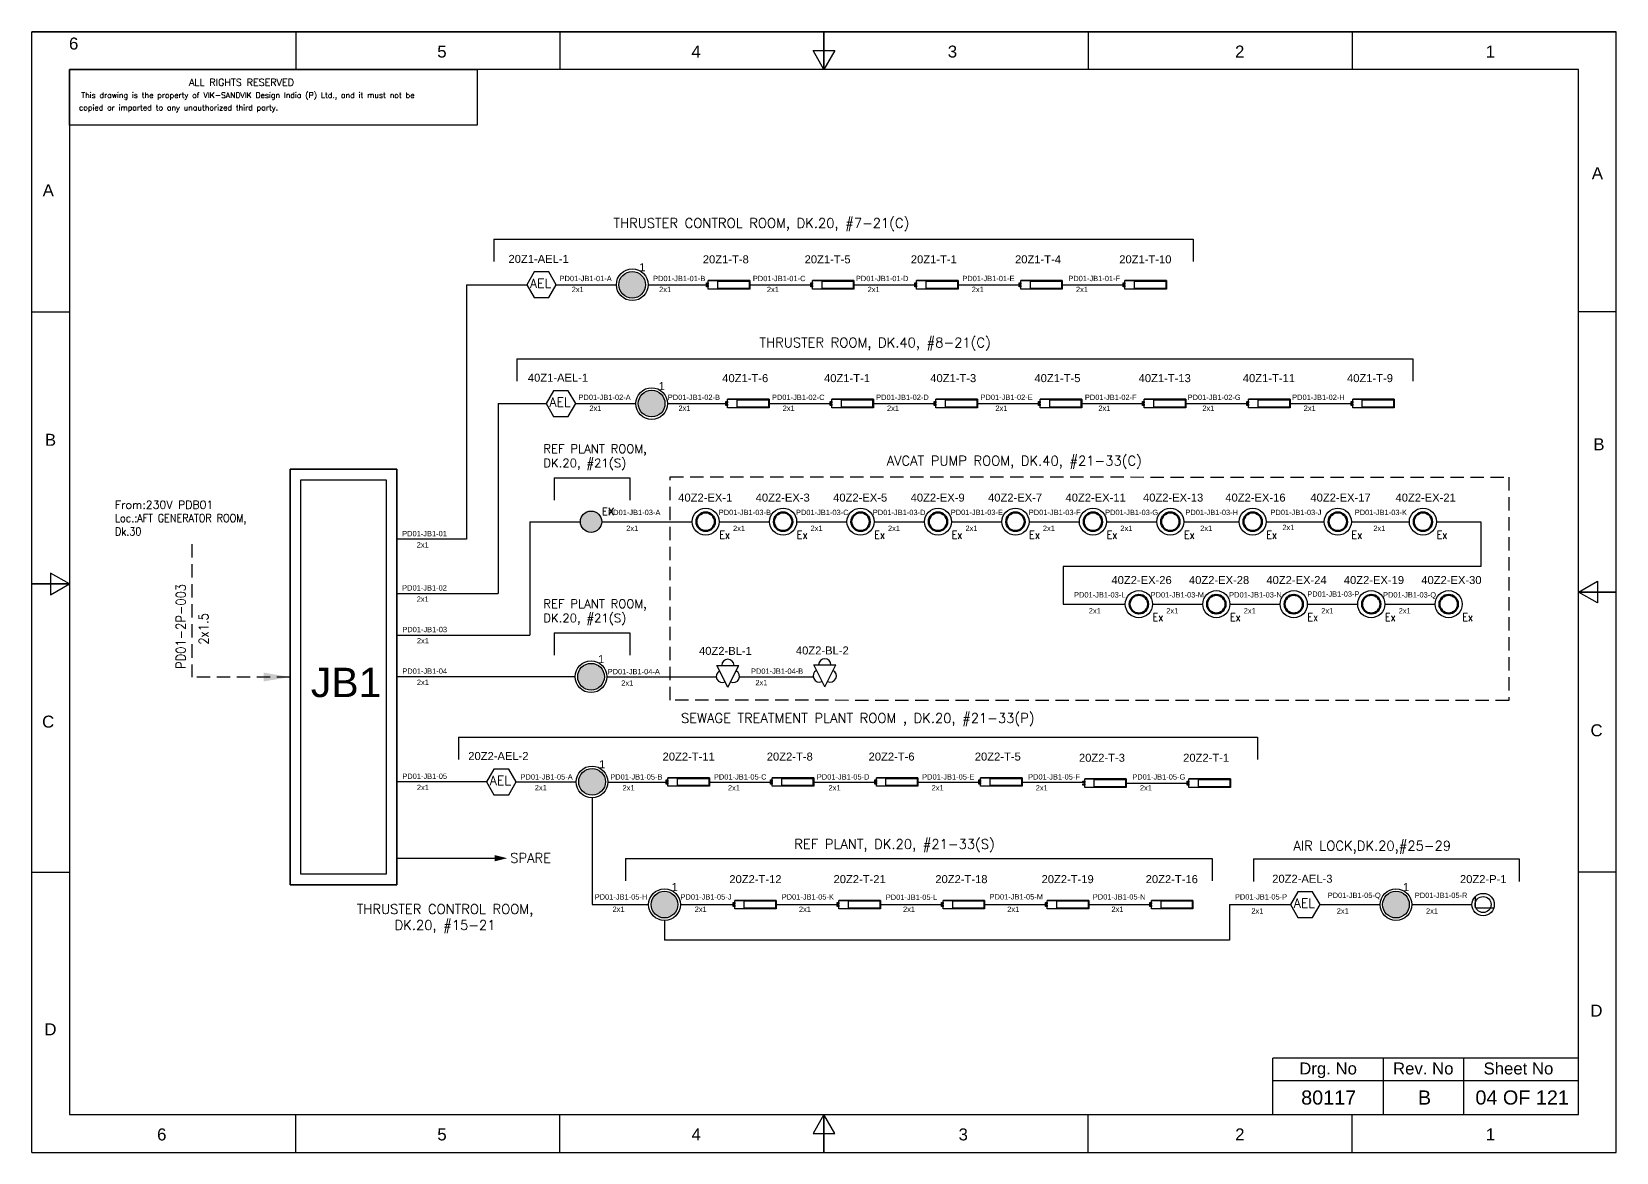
# Model space of a CAD drawing. Header units: inches. Extents: x -3311 to 1429, y -713 to 2436.
# Drawn here: x -3309.1 to -3012.1, y 1861.1 to 2071.1 of the extents above; entities that cross this region are included whole.
import ezdxf
from ezdxf.enums import TextEntityAlignment as Align

# ---------------------------------------------------------------- set-up
doc = ezdxf.new("R2010")
doc.units = ezdxf.units.IN
doc.linetypes.add('HIDDEN', pattern=[0.375, 0.25, -0.125])
doc.linetypes.add('SOLID', pattern=[0])
for name, color, linetype, lineweight in [('ELEC_TXT-025', 1, 'Continuous', 25), ('HEL-025', 1, 'Continuous', 25), ('HEL-035', 2, 'Continuous', 35)]:
    doc.layers.add(name, color=color, linetype=linetype, lineweight=lineweight)
doc.layers.add('LINE', color=3, linetype='SOLID')
doc.styles.add('_NORMAL', font='arial.ttf')
doc.styles.add('ROMANS', font='simplex.shx', dxfattribs={"width": 0.88})
doc.styles.get("Standard").update_dxf_attribs({"font": 'arial.ttf'})
doc.dimstyles.get("Standard").update_dxf_attribs({"dimtxt": 0.18, "dimasz": 0.18, "dimexe": 0.18, "dimexo": 0.0625, "dimgap": 0.09, "dimtad": 0, "dimtih": 1, "dimtoh": 1, "dimdec": 4, "dimzin": 0, "dimdsep": 46, "dimtxsty": 'Standard', "dimcen": 0.09, "dimadec": 0, "dimazin": 0, "dimtfac": 1, "dimtdec": 4, "dimtofl": 0, "dimtmove": 0, "dimatfit": 3, "dimfxl": 1, "dimtolj": 1, "dimtzin": 0, "dimarcsym": 0})
pattern_1 = [(0, (0, 0), (0, 6.985), [5.08, -1.905]), (90, (0, 0), (-6.985, 4e-16), [5.08, -1.905])]

# ---------------------------------------------------------------- blocks, each defined once
blk = doc.blocks.new('fr')
at = {"color": 7, "linetype": 'Continuous'}
for p, q in [((33763.99, 4500.4), (33466.99, 4500.4)), ((33466.99, 4500.4), (33763.99, 4500.4)), ((33466.99, 4290.33), (33466.99, 4500.4)), ((33516.49, 4500.4), (33516.49, 4493.33)), ((33565.99, 4500.4), (33565.99, 4493.33)), ((33615.49, 4500.4), (33615.49, 4493.33)), ((33615.49, 4493.33), (33615.49, 4500.4)), ((33615.49, 4500.4), (33615.49, 4493.33)), ((33664.99, 4500.4), (33664.99, 4493.33)), ((33714.49, 4500.4), (33714.49, 4493.33)), ((33763.99, 4290.33), (33763.99, 4500.4)), ((33763.99, 4290.33), (33763.99, 4500.4)), ((33615.49, 4493.33), (33613.45, 4496.87)), ((33613.45, 4496.87), (33617.53, 4496.87)), ((33617.53, 4496.87), (33615.49, 4493.33)), ((33756.92, 4493.33), (33474.06, 4493.33)), ((33474.06, 4493.33), (33474.06, 4297.41)), ((33756.92, 4297.41), (33756.92, 4493.33)), ((33466.99, 4447.89), (33474.06, 4447.89)), ((33763.99, 4447.89), (33756.92, 4447.89)), ((33474.06, 4396.87), (33470.53, 4398.91)), ((33470.53, 4398.91), (33470.53, 4394.83)), ((33466.99, 4396.87), (33474.06, 4396.87)), ((33474.06, 4396.87), (33466.99, 4396.87)), ((33466.99, 4396.87), (33474.06, 4396.87)), ((33470.53, 4394.83), (33474.06, 4396.87)), ((33756.92, 4395.37), (33760.45, 4397.41)), ((33760.45, 4397.41), (33760.45, 4393.33)), ((33763.99, 4395.37), (33756.92, 4395.37)), ((33760.45, 4393.33), (33756.92, 4395.37)), ((33756.92, 4395.37), (33763.99, 4395.37)), ((33763.99, 4395.37), (33756.92, 4395.37)), ((33466.99, 4342.85), (33474.06, 4342.85)), ((33763.99, 4342.85), (33756.92, 4342.85)), ((33474.06, 4297.41), (33756.92, 4297.41)), ((33516.49, 4290.33), (33516.49, 4297.41)), ((33565.99, 4290.33), (33565.99, 4297.41)), ((33615.49, 4297.41), (33613.45, 4293.87)), ((33615.49, 4290.33), (33615.49, 4297.41)), ((33617.53, 4293.87), (33615.49, 4297.41)), ((33615.49, 4297.41), (33615.49, 4290.33)), ((33615.49, 4290.33), (33615.49, 4297.41)), ((33664.99, 4290.33), (33664.99, 4297.41)), ((33714.49, 4290.33), (33714.49, 4297.41)), ((33613.45, 4293.87), (33617.53, 4293.87)), ((33466.99, 4290.33), (33763.99, 4290.33)), ((33466.99, 4290.33), (33763.99, 4290.33))]:
    blk.add_line(p, q, dxfattribs=at)
at = {"color": 7, "style": '_NORMAL'}
for s, p in [('6', (33474.86, 4498.18)), ('5', (33543.88, 4496.68)), ('4', (33591.52, 4496.68)), ('3', (33639.57, 4496.68)), ('2', (33693.41, 4496.68)), ('1', (33740.39, 4496.68)), ('A', (33760.45, 4473.88)), ('A', (33470.1, 4470.68)), ('B', (33470.52, 4423.9)), ('B', (33760.74, 4423.06)), ('C', (33470.08, 4371.07)), ('C', (33760.29, 4369.44)), ('D', (33760.27, 4316.89)), ('D', (33470.51, 4313.39)), ('6', (33491.37, 4293.69)), ('5', (33543.89, 4293.69)), ('4', (33591.53, 4293.69)), ('3', (33641.59, 4293.69)), ('2', (33693.43, 4293.69)), ('1', (33740.41, 4293.69))]:
    blk.add_text(s, height=2.25, dxfattribs=at).set_placement(p, align=Align.MIDDLE_CENTER)
blk = doc.blocks.new('FIXED_KEY_SWITCH')
h = blk.add_hatch(color=1)
h.dxf.hatch_style = 1
edge = h.paths.add_edge_path()
edge.add_arc((848.13, 1737.46), 2.5, 0, 360)
at = {"color": 1}
blk.add_circle((848.13, 1737.46), 2.5, dxfattribs=at)
at = {"color": 7, "insert": (849.44, 1741.5), "char_height": 1.5, "attachment_point": 1, "style": '_NORMAL'}
blk.add_mtext_dynamic_manual_height_columns('1', width=1.5, gutter_width=7.5, heights=[0], dxfattribs=at)
blk = doc.blocks.new('SWT')
blk.add_blockref('FIXED_KEY_SWITCH', (0, 0))
blk.add_attdef('TAG_NO', (844.55, 1741.11), '', height=1.5)
blk = doc.blocks.new('2A')
at = {"color": 7, "lineweight": -3, "ltscale": 2.5}
blk.add_line((790.02, 1997.62, -0.03), (782.23, 1997.62, -0.03), dxfattribs=at)
at = {"color": 7, "lineweight": -3, "ltscale": 2.5, "elevation": -0.03}
for points in [[(781.91, 1997.21), (782.23, 1997.21), (782.23, 1996.94), (781.91, 1996.94)], [(781.91, 1996.7), (782.23, 1996.7), (782.23, 1996.44), (781.91, 1996.44)], [(782.23, 1997.62), (790.02, 1997.62), (790.02, 1996.02), (782.23, 1996.02)], [(784.03, 1997.5), (789.88, 1997.5), (789.88, 1996.14), (784.03, 1996.14)]]:
    blk.add_lwpolyline(points, close=True, dxfattribs=at)
blk = doc.blocks.new('LED TUBE LIGHT 30W')
blk.add_blockref('2A', (179.91, -357.89))
blk.add_attdef('TAG_NO.', (962.52, 1642.97), '', height=1.5)
blk = doc.blocks.new('AEL')
at = {"color": 4}
blk.add_lwpolyline([(989.98, -190.09), (992.75, -190.09), (994.14, -187.69), (992.75, -185.28), (989.98, -185.28), (988.59, -187.69)], close=True, dxfattribs=at)
at = {"color": 4, "style": 'ROMANS'}
blk.add_text('AEL', height=1.725, dxfattribs=at).set_placement((989.2, -188.27))
blk = doc.blocks.new('AEL_L')
blk.add_blockref('AEL', (0, 0))
blk.add_attdef('TAG_NO', (986.55, -183.59), '', height=1.5)
blk = doc.blocks.new('4')
blk.add_circle((514.17, -147.17), 2.54)
at = {"lineweight": 50}
blk.add_circle((514.17, -147.17), 1.73, dxfattribs=at)
at = {"style": 'ROMANS', "width": 0.88}
blk.add_text('Ex', height=1.5, dxfattribs=at).set_placement((516.72, -150.36))
blk = doc.blocks.new('LED EXPLOSION PROOF LIGHT 15W')
blk.add_blockref('4', (0, 0))
blk.add_attdef('TAG_NO', (509.37, -143.46), '', height=1.5)
blk = doc.blocks.new('11')
for p, q in [((438, 1973.54, -0.08), (442.11, 1973.54, -0.08)), ((440.05, 1969.42, -0.08), (438, 1973.54, -0.08)), ((440.05, 1969.42, -0.08), (442.11, 1973.54, -0.08))]:
    blk.add_line(p, q)
for centre, start, end in [((439.02, 1971.48, -0.08), 116.5651, 296.5651), ((440.05, 1973.54, -0.08), 0, 180), ((441.08, 1971.48, -0.08), 243.4349, 63.4349)]:
    blk.add_arc(centre, 1.15, start, end)
blk = doc.blocks.new('BILGE LIGHT')
blk.add_blockref('11', (1524.93, -1711.73))
blk.add_attdef('TAG_NO', (1960.14, 263.52), '', height=1.5)
blk = doc.blocks.new('1')
h = blk.add_hatch()
h.set_pattern_fill('ANGLE', color=6)
h.set_pattern_definition(pattern_1)
h.paths.add_polyline_path([(303.23, 2044.43, 1), (306.22, 2044.43, 1)], flags=0)
h.paths.add_polyline_path([(302.63, 2044.43, 1), (306.83, 2044.43, 1)])
h.paths.add_polyline_path([(306.22, 2044.43, -1), (303.23, 2044.43, -1)], flags=16)
h = blk.add_hatch()
h.set_pattern_fill('ANGLE', color=6)
h.set_pattern_definition(pattern_1)
h.paths.add_polyline_path([(303.23, 2044.43, 1), (306.22, 2044.43, 1)])
at = {"color": 6}
for radius in [2.1, 1.5]:
    blk.add_circle((304.73, 2044.43), radius, dxfattribs=at)
blk = doc.blocks.new('LED PENDENT LIGHT 15W')
blk.add_blockref('1', (0, 0))
blk.add_attdef('TAG_NO', (301.63, 2048.1), '', height=1.5)
blk = doc.blocks.new('A$C4BAD7D21')
at = {"layer": 'HEL-025'}
blk.add_lwpolyline([(-34000, 0), (-34000, 2086), (-18714, 2086), (-18714, 0)], close=True, dxfattribs=at)
at = {"layer": 'HEL-025', "style": 'ROMANS'}
for s, p in [('This drawing is the property of VIK-SANDVIK Design India (P) Ltd., and it must not be', (-33558, 1016)), (' copied or imparted to any unauthorized third party.', (-33785, 550))]:
    blk.add_text(s, height=210, dxfattribs=at).set_placement(p)
at = {"layer": 'HEL-035', "style": 'ROMANS'}
blk.add_text('     ALL RIGHTS RESERVED', height=262.5, dxfattribs=at).set_placement((-30497, 1476))
blk = doc.blocks.new('EX_PROOF_SWITCH')
h = blk.add_hatch(color=1)
h.dxf.hatch_style = 1
edge = h.paths.add_edge_path()
edge.add_arc((2067.16, 3666.55), 2, 0, 360)
at = {"color": 1}
blk.add_circle((2067.16, 3666.55), 2, dxfattribs=at)
at = {"color": 1, "style": 'ROMANS'}
blk.add_text('EX', height=1.4, dxfattribs=at).set_placement((2069.19, 3668.46), align=Align.MIDDLE_LEFT)

msp = doc.modelspace()

# ---------------------------------------------------------------- linework, layer by layer
for p, q in [((-3222.43, 2032.24), (-3091.34, 2032.24)), ((-3227.54, 2023.69), (-3227.54, 1975.99)), ((-3218.12, 2009.83), (-3050.19, 2009.83)), ((-3211.16, 1987.51), (-3196.92, 1987.51)), ((-3211.16, 1958.45), (-3196.92, 1958.45)), ((-3207.19, 1950.21), (-3240.6, 1950.21)), ((-3201.24, 1950.21), (-3180.74, 1950.21)), ((-3176.4, 1950.21), (-3162.56, 1950.21)), ((-3229.05, 1938.91, -0.03), (-3079.32, 1938.91, -0.03)), ((-3223.82, 1930.5), (-3240.6, 1930.5)), ((-3204.03, 1927.53, -0.03), (-3204.03, 1907.5, -0.03)), ((-3197.79, 1916.15, -0.05), (-3087.83, 1916.15, -0.05)), ((-3080.04, 1916.05, -0.24), (-3030.28, 1916.05, -0.24)), ((-3084.57, 1907.5, -0.19), (-3084.57, 1900.84, -0.19)), ((-3190.45, 1904.52, -0.05), (-3190.45, 1900.84, -0.05)), ((-3084.57, 1900.84, -0.19), (-3190.45, 1900.84, 0))]:
    msp.add_line(p, q)
at = {"color": 7, "linetype": 'Continuous'}
for p, q in [((-3019.13, 1878.73), (-3076.45, 1878.73)), ((-3076.45, 1868.14), (-3076.45, 1878.73)), ((-3055.68, 1868.14), (-3055.68, 1878.73)), ((-3040.66, 1868.14), (-3040.66, 1878.73)), ((-3076.45, 1874.55), (-3019.13, 1874.55))]:
    msp.add_line(p, q, dxfattribs=at)
at = {"linetype": 'HIDDEN', "ltscale": 10}
msp.add_lwpolyline([(-3189.39, 1987.68), (-3032.19, 1987.64), (-3032.19, 1945.76), (-3189.39, 1945.8)], close=True, dxfattribs=at)
at = {"elevation": -0.25}
msp.add_lwpolyline([(-3045.77, 1979.28), (-3037.46, 1979.28), (-3037.46, 1970.86), (-3115.75, 1970.86), (-3115.75, 1963.82)], dxfattribs=at)
at = {"linetype": 'HIDDEN', "ltscale": 10}
msp.add_lwpolyline([(-3279.02, 1975.04), (-3279.02, 1950.16)], dxfattribs=at)
msp.add_lwpolyline([(-3222.29, 1916.2, 1.18, 0, 0), (-3219.93, 1916.2, 0, 0, 0)], format="xyseb")
at = {"layer": 'LINE', "color": 0}
for p, q in [((-3222.43, 2032.24), (-3222.43, 2028.05)), ((-3091.34, 2032.24), (-3091.34, 2028.05)), ((-3227.54, 2023.69), (-3216.28, 2023.69)), ((-3210.73, 2023.69), (-3199.47, 2023.69, -0.03)), ((-3193.52, 2023.69, -0.03), (-3182.27, 2023.69, -0.05)), ((-3174.47, 2023.69, -0.05), (-3162.74, 2023.69, -0.08)), ((-3154.94, 2023.69, -0.08), (-3143.22, 2023.69, -0.11)), ((-3135.42, 2023.69, -0.11), (-3123.69, 2023.69, -0.14)), ((-3115.89, 2023.69, -0.14), (-3104.16, 2023.69, -0.16)), ((-3218.12, 2009.83), (-3218.12, 2005.64)), ((-3050.19, 2009.83), (-3050.19, 2005.64)), ((-3221.62, 2001.42), (-3221.62, 1965.82)), ((-3221.62, 2001.42), (-3212.64, 2001.42)), ((-3207.09, 2001.42), (-3195.83, 2001.42, -0.03)), ((-3189.89, 2001.42, -0.03), (-3178.63, 2001.42, -0.05)), ((-3170.83, 2001.42, -0.05), (-3159.11, 2001.42, -0.08)), ((-3151.31, 2001.42, -0.08), (-3139.58, 2001.42, -0.11)), ((-3131.78, 2001.42, -0.11), (-3120.05, 2001.42, -0.14)), ((-3112.25, 2001.42, -0.14), (-3100.52, 2001.42, -0.16)), ((-3092.73, 2001.42, -0.16), (-3081, 2001.42, -0.19)), ((-3073.2, 2001.42, -0.19), (-3061.47, 2001.42, -0.22)), ((-3260.6, 1989.12), (-3260.6, 1911.21)), ((-3240.6, 1989.12), (-3260.6, 1989.12)), ((-3240.6, 1911.21), (-3240.6, 1989.12)), ((-3211.16, 1987.51), (-3211.16, 1983.32)), ((-3196.92, 1987.51), (-3196.92, 1983.32)), ((-3215.69, 1979.28), (-3215.69, 1958.02)), ((-3215.69, 1979.28), (-3206.22, 1979.28)), ((-3202.22, 1979.28), (-3185.28, 1979.28, -0.02)), ((-3180.21, 1979.28, -0.02), (-3170.76, 1979.28, -0.04)), ((-3165.69, 1979.28, -0.04), (-3156.24, 1979.28, -0.06)), ((-3151.17, 1979.28, -0.08), (-3141.73, 1979.28, -0.1)), ((-3136.66, 1979.28, -0.11), (-3127.21, 1979.28, -0.13)), ((-3122.14, 1979.28, -0.13), (-3112.69, 1979.28, -0.15)), ((-3107.62, 1979.28, -0.15), (-3098.17, 1979.28, -0.17)), ((-3093.1, 1979.28, -0.19), (-3082.74, 1979.28, -0.21)), ((-3077.67, 1979.28, -0.21), (-3066.79, 1979.28, -0.23)), ((-3061.72, 1979.28, -0.24), (-3050.84, 1979.28, -0.27)), ((-3227.54, 1975.99), (-3240.6, 1975.99)), ((-3240.6, 1965.82), (-3221.62, 1965.82)), ((-3115.75, 1963.82, -0.26), (-3104.08, 1963.82, -0.27)), ((-3099.01, 1963.82, -0.27), (-3089.56, 1963.82, -0.3)), ((-3084.49, 1963.82, -0.31), (-3075.05, 1963.82, -0.33)), ((-3069.98, 1963.82, -0.34), (-3060.53, 1963.82, -0.36)), ((-3055.46, 1963.82, -0.36), (-3046.01, 1963.82, -0.38)), ((-3240.57, 1958.02), (-3215.69, 1958.02)), ((-3211.16, 1958.45), (-3211.16, 1954.26)), ((-3196.92, 1958.45), (-3196.92, 1954.26)), ((-3229.05, 1938.91, -0.03), (-3229.05, 1934.72, -0.03)), ((-3079.32, 1938.91, -0.03), (-3079.32, 1934.72, -0.03)), ((-3218.26, 1930.5), (-3207.01, 1930.5, -0.03)), ((-3201.06, 1930.48, -0.03), (-3189.81, 1930.48, -0.05)), ((-3182.01, 1930.48, -0.05), (-3170.28, 1930.48, -0.08)), ((-3162.48, 1930.48, -0.08), (-3150.75, 1930.48, -0.11)), ((-3142.95, 1930.48, -0.11), (-3131.22, 1930.48, -0.14)), ((-3123.43, 1930.48, -0.14), (-3111.7, 1930.48, -0.16)), ((-3103.91, 1930.26, -0.16), (-3092.18, 1930.26, -0.19)), ((-3240.6, 1916.2), (-3222.29, 1916.2)), ((-3197.79, 1916.15, -0.05), (-3197.79, 1911.96, -0.05)), ((-3087.83, 1916.15, -0.05), (-3087.83, 1911.96, -0.05)), ((-3080.04, 1916.05, -0.24), (-3080.04, 1911.86, -0.24)), ((-3030.28, 1916.05, -0.24), (-3030.28, 1911.86, -0.24)), ((-3260.6, 1911.21), (-3240.6, 1911.21)), ((-3204.03, 1907.5, -0.03), (-3193.42, 1907.5, -0.06)), ((-3187.48, 1907.5, -0.05), (-3177.3, 1907.5, -0.08)), ((-3169.5, 1907.5, -0.08), (-3157.77, 1907.5, -0.11)), ((-3149.98, 1907.5, -0.11), (-3138.25, 1907.5, -0.13)), ((-3130.45, 1907.5, -0.13), (-3118.72, 1907.5, -0.16)), ((-3110.92, 1907.5, -0.16), (-3099.19, 1907.5, -0.19)), ((-3084.57, 1907.5, -0.19), (-3073.13, 1907.5, -0.22)), ((-3067.58, 1907.5, -0.22), (-3056.32, 1907.5, -0.24)), ((-3050.38, 1907.5, -0.24), (-3039.12, 1907.5, -0.27))]:
    msp.add_line(p, q, dxfattribs=at)
for points in [[(-3260.6, 1989.12), (-3240.6, 1989.12), (-3240.6, 1911.21), (-3260.6, 1911.21)], [(-3258.6, 1987.12), (-3242.6, 1987.12), (-3242.6, 1913.21), (-3258.6, 1913.21)]]:
    msp.add_lwpolyline(points, close=True, dxfattribs=at)
for centre in [(-3196.5, 2023.69, -0.03), (-3192.86, 2001.42, -0.03), (-3204.22, 1950.21), (-3204.03, 1930.5, -0.03), (-3190.45, 1907.5, -0.05), (-3053.35, 1907.5, -0.24)]:
    msp.add_circle(centre, 2.97, dxfattribs=at)

# ---------------------------------------------------------------- block references
for name, p in [('fr', (-36776.05, -2429.27)), ('SWT', (-4044.63, 286.23, -0.03)), ('SWT', (-4040.99, 263.96, -0.03)), ('SWT', (-4052.35, 212.76)), ('SWT', (-4052.16, 193.05, -0.03)), ('SWT', (-4038.58, 170.04, -0.05)), ('SWT', (-3901.48, 170.04, -0.24))]:
    msp.add_blockref(name, p)
ref = msp.add_blockref('AEL_L', (-4204.87, 2211.38))
ref.add_attrib('TAG_NO', '20Z1-AEL-1', (-3219.69, 2027.79), dxfattribs={"color": 4, "height": 1.5})
ref = msp.add_blockref('LED TUBE LIGHT 30W', (-4144.4, 384.76, -0.03))
ref.add_attrib('TAG_NO.', '20Z1-T-8', (-3183.27, 2027.71, -0.03), dxfattribs={"height": 1.5})
ref = msp.add_blockref('LED TUBE LIGHT 30W', (-4124.87, 384.76, -0.05))
ref.add_attrib('TAG_NO.', '20Z1-T-5', (-3164.19, 2027.71, -0.05), dxfattribs={"height": 1.5})
ref = msp.add_blockref('LED TUBE LIGHT 30W', (-4105.35, 384.76, -0.08))
ref.add_attrib('TAG_NO.', '20Z1-T-1', (-3144.28, 2027.71, -0.08), dxfattribs={"height": 1.5})
ref = msp.add_blockref('LED TUBE LIGHT 30W', (-4085.82, 384.76, -0.11))
ref.add_attrib('TAG_NO.', '20Z1-T-4', (-3124.75, 2027.71, -0.11), dxfattribs={"height": 1.5})
ref = msp.add_blockref('LED TUBE LIGHT 30W', (-4066.29, 384.76, -0.14))
ref.add_attrib('TAG_NO.', '20Z1-T-10', (-3105.22, 2027.71, -0.14), dxfattribs={"height": 1.5})
ref = msp.add_blockref('AEL_L', (-4201.23, 2189.11))
ref.add_attrib('TAG_NO', '40Z1-AEL-1', (-3216.06, 2005.52), dxfattribs={"color": 4, "height": 1.5})
ref = msp.add_blockref('LED TUBE LIGHT 30W', (-4140.76, 362.49, -0.03))
ref.add_attrib('TAG_NO.', '40Z1-T-6', (-3179.63, 2005.44, -0.03), dxfattribs={"height": 1.5})
ref = msp.add_blockref('LED TUBE LIGHT 30W', (-4121.24, 362.49, -0.05))
ref.add_attrib('TAG_NO.', '40Z1-T-1', (-3160.55, 2005.44, -0.05), dxfattribs={"height": 1.5})
ref = msp.add_blockref('LED TUBE LIGHT 30W', (-4101.71, 362.49, -0.08))
ref.add_attrib('TAG_NO.', '40Z1-T-3', (-3140.64, 2005.44, -0.08), dxfattribs={"height": 1.5})
ref = msp.add_blockref('LED TUBE LIGHT 30W', (-4082.18, 362.49, -0.11))
ref.add_attrib('TAG_NO.', '40Z1-T-5', (-3121.11, 2005.44, -0.11), dxfattribs={"height": 1.5})
ref = msp.add_blockref('LED TUBE LIGHT 30W', (-4062.66, 362.49, -0.14))
ref.add_attrib('TAG_NO.', '40Z1-T-13', (-3101.59, 2005.44, -0.14), dxfattribs={"height": 1.5})
ref = msp.add_blockref('LED TUBE LIGHT 30W', (-4043.13, 362.49, -0.16))
ref.add_attrib('TAG_NO.', '40Z1-T-11', (-3082.06, 2005.44, -0.16), dxfattribs={"height": 1.5})
ref = msp.add_blockref('LED TUBE LIGHT 30W', (-4023.6, 362.49, -0.19))
ref.add_attrib('TAG_NO.', '40Z1-T-9', (-3062.53, 2005.44, -0.19), dxfattribs={"height": 1.5})
ref = msp.add_blockref('LED EXPLOSION PROOF LIGHT 15W', (-3696.91, 2126.45, -0.02))
ref.add_attrib('TAG_NO', '40Z2-EX-1', (-3187.88, 1983.05, -0.02), dxfattribs={"height": 1.5})
ref = msp.add_blockref('LED EXPLOSION PROOF LIGHT 15W', (-3682.39, 2126.45, -0.04))
ref.add_attrib('TAG_NO', '40Z2-EX-3', (-3173.36, 1983.05, -0.04), dxfattribs={"height": 1.5})
ref = msp.add_blockref('LED EXPLOSION PROOF LIGHT 15W', (-3667.88, 2126.45, -0.06))
ref.add_attrib('TAG_NO', '40Z2-EX-5', (-3158.84, 1983.05, -0.06), dxfattribs={"height": 1.5})
ref = msp.add_blockref('LED EXPLOSION PROOF LIGHT 15W', (-3653.36, 2126.45, -0.1))
ref.add_attrib('TAG_NO', '40Z2-EX-9', (-3144.32, 1983.05, -0.1), dxfattribs={"height": 1.5})
ref = msp.add_blockref('LED EXPLOSION PROOF LIGHT 15W', (-3638.84, 2126.45, -0.13))
ref.add_attrib('TAG_NO', '40Z2-EX-7', (-3129.81, 1983.05, -0.13), dxfattribs={"height": 1.5})
ref = msp.add_blockref('LED EXPLOSION PROOF LIGHT 15W', (-3624.32, 2126.45, -0.15))
ref.add_attrib('TAG_NO', '40Z2-EX-11', (-3115.29, 1983.05, -0.15), dxfattribs={"height": 1.5})
ref = msp.add_blockref('LED EXPLOSION PROOF LIGHT 15W', (-3609.81, 2126.45, -0.17))
ref.add_attrib('TAG_NO', '40Z2-EX-13', (-3100.77, 1983.05, -0.17), dxfattribs={"height": 1.5})
ref = msp.add_blockref('LED EXPLOSION PROOF LIGHT 15W', (-3594.38, 2126.45, -0.21))
ref.add_attrib('TAG_NO', '40Z2-EX-16', (-3085.34, 1983.05, -0.21), dxfattribs={"height": 1.5})
ref = msp.add_blockref('LED EXPLOSION PROOF LIGHT 15W', (-3578.42, 2126.45, -0.23))
ref.add_attrib('TAG_NO', '40Z2-EX-17', (-3069.39, 1983.05, -0.23), dxfattribs={"height": 1.5})
ref = msp.add_blockref('LED EXPLOSION PROOF LIGHT 15W', (-3562.47, 2126.45, -0.25))
ref.add_attrib('TAG_NO', '40Z2-EX-21', (-3053.44, 1983.05, -0.25), dxfattribs={"height": 1.5})
ref = msp.add_blockref('LED EXPLOSION PROOF LIGHT 15W', (-3615.71, 2110.99, -0.27))
ref.add_attrib('TAG_NO', '40Z2-EX-26', (-3106.68, 1967.59, -0.27), dxfattribs={"height": 1.5})
ref = msp.add_blockref('LED EXPLOSION PROOF LIGHT 15W', (-3601.2, 2110.99, -0.31))
ref.add_attrib('TAG_NO', '40Z2-EX-28', (-3092.16, 1967.59, -0.31), dxfattribs={"height": 1.5})
ref = msp.add_blockref('LED EXPLOSION PROOF LIGHT 15W', (-3586.68, 2110.99, -0.33))
ref.add_attrib('TAG_NO', '40Z2-EX-24', (-3077.64, 1967.59, -0.33), dxfattribs={"height": 1.5})
ref = msp.add_blockref('LED EXPLOSION PROOF LIGHT 15W', (-3572.16, 2110.99, -0.35))
ref.add_attrib('TAG_NO', '40Z2-EX-19', (-3063.13, 1967.59, -0.35), dxfattribs={"height": 1.5})
ref = msp.add_blockref('LED EXPLOSION PROOF LIGHT 15W', (-3557.64, 2110.99, -0.38))
ref.add_attrib('TAG_NO', '40Z2-EX-30', (-3048.61, 1967.59, -0.38), dxfattribs={"height": 1.5})
ref = msp.add_blockref('BILGE LIGHT', (-5143.55, 1690.54, 0.08))
ref.add_attrib('TAG_NO', '40Z2-BL-1', (-3183.98, 1954.31, 0.08), dxfattribs={"height": 1.5})
ref = msp.add_blockref('BILGE LIGHT', (-5125.4, 1690.62, 0.08))
ref.add_attrib('TAG_NO', '40Z2-BL-2', (-3165.82, 1954.39, 0.08), dxfattribs={"height": 1.5})
ref = msp.add_blockref('AEL_L', (-4212.4, 2118.19))
ref.add_attrib('TAG_NO', '20Z2-AEL-2', (-3227.23, 1934.6), dxfattribs={"color": 4, "height": 1.5})
ref = msp.add_blockref('LED TUBE LIGHT 30W', (-4151.94, 291.55, -0.03))
ref.add_attrib('TAG_NO.', '20Z2-T-11', (-3190.81, 1934.5, -0.03), dxfattribs={"height": 1.5})
ref = msp.add_blockref('LED TUBE LIGHT 30W', (-4132.41, 291.55, -0.05))
ref.add_attrib('TAG_NO.', '20Z2-T-8', (-3171.28, 1934.5, -0.05), dxfattribs={"height": 1.5})
ref = msp.add_blockref('LED TUBE LIGHT 30W', (-4112.88, 291.55, -0.08))
ref.add_attrib('TAG_NO.', '20Z2-T-6', (-3152.2, 1934.5, -0.08), dxfattribs={"height": 1.5})
ref = msp.add_blockref('LED TUBE LIGHT 30W', (-4093.36, 291.55, -0.11))
ref.add_attrib('TAG_NO.', '20Z2-T-5', (-3132.29, 1934.5, -0.11), dxfattribs={"height": 1.5})
ref = msp.add_blockref('LED TUBE LIGHT 30W', (-4073.84, 291.33, -0.14))
ref.add_attrib('TAG_NO.', '20Z2-T-3', (-3112.77, 1934.28, -0.14), dxfattribs={"height": 1.5})
ref = msp.add_blockref('LED TUBE LIGHT 30W', (-4054.31, 291.33, -0.16))
ref.add_attrib('TAG_NO.', '20Z2-T-1', (-3093.24, 1934.28, -0.16), dxfattribs={"height": 1.5})
ref = msp.add_blockref('LED TUBE LIGHT 30W', (-4139.43, 268.57, -0.05))
ref.add_attrib('TAG_NO.', '20Z2-T-12', (-3178.3, 1911.52, -0.05), dxfattribs={"height": 1.5})
ref = msp.add_blockref('LED TUBE LIGHT 30W', (-4119.91, 268.57, -0.08))
ref.add_attrib('TAG_NO.', '20Z2-T-21', (-3158.77, 1911.52, -0.08), dxfattribs={"height": 1.5})
ref = msp.add_blockref('LED TUBE LIGHT 30W', (-4100.38, 268.57, -0.11))
ref.add_attrib('TAG_NO.', '20Z2-T-18', (-3139.69, 1911.52, -0.11), dxfattribs={"height": 1.5})
ref = msp.add_blockref('LED TUBE LIGHT 30W', (-4080.85, 268.57, -0.13))
ref.add_attrib('TAG_NO.', '20Z2-T-19', (-3119.78, 1911.52, -0.13), dxfattribs={"height": 1.5})
ref = msp.add_blockref('LED TUBE LIGHT 30W', (-4061.33, 268.57, -0.16))
ref.add_attrib('TAG_NO.', '20Z2-T-16', (-3100.26, 1911.52, -0.16), dxfattribs={"height": 1.5})
ref = msp.add_blockref('AEL_L', (-4061.72, 2095.19, -0.22))
ref.add_attrib('TAG_NO', '20Z2-AEL-3', (-3076.55, 1911.6, -0.22), dxfattribs={"color": 4, "height": 1.5})
ref = msp.add_blockref('LED PENDENT LIGHT 15W', (-3341.75, -136.93, -0.27))
ref.add_attrib('TAG_NO', '20Z2-P-1', (-3041.36, 1911.53, -0.27), dxfattribs={"height": 1.5})
at = {"layer": 'ELEC_TXT-025', "color": 0, "xscale": 0.005, "yscale": 0.005, "zscale": 0.005}
msp.add_blockref('A$C4BAD7D21', (-3131.98, 2053.63), dxfattribs=at)
at = {"layer": 'LINE', "color": 7}
msp.add_blockref('EX_PROOF_SWITCH', (-5271.38, -1687.27), dxfattribs=at)

# ---------------------------------------------------------------- texts
at = {"color": 7}
for s, p in [('PD01-JB1-01-A', (-3210.12, 2024.37)), ('2x1', (-3207.84, 2022.32)), ('PD01-JB1-01-B', (-3192.59, 2024.37)), ('2x1', (-3191.46, 2022.32)), ('PD01-JB1-01-C', (-3173.89, 2024.37)), ('2x1', (-3171.26, 2022.32)), ('PD01-JB1-01-D', (-3154.58, 2024.37)), ('2x1', (-3152.38, 2022.32)), ('PD01-JB1-01-E', (-3134.63, 2024.37)), ('2x1', (-3132.86, 2022.32)), ('PD01-JB1-01-F', (-3114.76, 2024.37)), ('2x1', (-3113.33, 2022.32)), ('PD01-JB1-02-A', (-3206.57, 2002.1)), ('PD01-JB1-02-B', (-3189.83, 2002.1)), ('PD01-JB1-02-C', (-3170.31, 2002.1)), ('PD01-JB1-02-D', (-3150.78, 2002.1)), ('PD01-JB1-02-E', (-3131.22, 2002.11, -0.11)), ('PD01-JB1-02-F', (-3111.66, 2002.1)), ('PD01-JB1-02-G', (-3092.4, 2002.1)), ('PD01-JB1-02-H', (-3072.81, 2002.1)), ('2x1', (-3204.53, 2000.05)), ('2x1', (-3187.83, 2000.05)), ('2x1', (-3168.3, 2000.05)), ('2x1', (-3148.75, 2000.05)), ('2x1', (-3128.43, 2000.05)), ('2x1', (-3109.13, 2000.05)), ('2x1', (-3089.64, 2000.05)), ('2x1', (-3070.64, 2000.05)), ('PD01-JB1-03-A', (-3201, 1980.52, 0.01)), ('PD01-JB1-03-B', (-3180.28, 1980.52, 0.01)), ('PD01-JB1-03-C', (-3165.81, 1980.52, 0.01)), ('PD01-JB1-03-D', (-3151.4, 1980.52, 0.01)), ('PD01-JB1-03-E', (-3136.8, 1980.54, -0.1)), ('PD01-JB1-03-F', (-3122.17, 1980.52, 0.01)), ('PD01-JB1-03-G', (-3107.87, 1980.52, 0.01)), ('PD01-JB1-03-H', (-3092.82, 1980.52, 0.01)), ('PD01-JB1-03-J', (-3076.88, 1980.52, -0.42)), ('PD01-JB1-03-K', (-3061.08, 1980.52, -0.24)), ('2x1', (-3197.62, 1977.54, 0.01)), ('2x1', (-3177.6, 1977.54, -0.02)), ('2x1', (-3163.08, 1977.54, -0.04)), ('2x1', (-3148.56, 1977.54, -0.07)), ('2x1', (-3134.04, 1977.54, -0.1)), ('2x1', (-3119.53, 1977.54, -0.13)), ('2x1', (-3105.01, 1977.54, -0.15)), ('2x1', (-3090.05, 1977.54, -0.18)), ('2x1', (-3074.64, 1977.7, -0.2)), ('2x1', (-3057.6, 1977.54, -0.23)), ('PD01-JB1-01', (-3239.62, 1976.54)), ('2x1', (-3236.89, 1974.44)), ('PD01-JB1-02', (-3239.62, 1966.37)), ('PD01-JB1-03-P', (-3069.98, 1965.22, -0.21)), ('2x1', (-3236.89, 1964.27)), ('PD01-JB1-03-L', (-3113.69, 1965.07, -0.23)), ('PD01-JB1-03-M', (-3099.34, 1965.07, -0.23)), ('PD01-JB1-03-N', (-3084.62, 1965.07, -0.23)), ('PD01-JB1-03-Q', (-3055.78, 1965.07, -0.23)), ('2x1', (-3110.92, 1962.08, -0.24)), ('2x1', (-3096.4, 1962.08, -0.27)), ('2x1', (-3081.88, 1962.08, -0.3)), ('2x1', (-3067.36, 1962.08, -0.32)), ('2x1', (-3052.85, 1962.08, -0.36)), ('PD01-JB1-03', (-3239.59, 1958.57)), ('2x1', (-3236.86, 1956.47)), ('PD01-JB1-04', (-3239.59, 1950.77)), ('PD01-JB1-04-A', (-3201.1, 1950.68, 0)), ('PD01-JB1-04-B', (-3174.24, 1950.76, 0)), ('2x1', (-3236.86, 1948.67)), ('2x1', (-3198.56, 1948.53)), ('2x1', (-3173.41, 1948.61)), ('PD01-JB1-05', (-3239.59, 1931.06)), ('PD01-JB1-05-A', (-3217.44, 1930.94, 0.03)), ('PD01-JB1-05-B', (-3200.62, 1930.94, 0.03)), ('PD01-JB1-05-C', (-3181.19, 1930.94, 0.03)), ('PD01-JB1-05-D', (-3161.9, 1930.94, 0.03)), ('PD01-JB1-05-E', (-3142.16, 1930.94, 0.03)), ('PD01-JB1-05-F', (-3122.3, 1930.94, 0.03)), ('PD01-JB1-05-G', (-3102.78, 1930.94, 0.03)), ('2x1', (-3236.86, 1928.96)), ('2x1', (-3214.76, 1928.93)), ('2x1', (-3198.32, 1928.89, 0.03)), ('2x1', (-3178.56, 1928.89, 0.03)), ('2x1', (-3159.71, 1928.89, 0.03)), ('2x1', (-3140.39, 1928.89, 0.03)), ('2x1', (-3120.87, 1928.89, 0.03)), ('2x1', (-3101.35, 1928.89, 0.03)), ('PD01-JB1-05-Q', (-3066.15, 1908.74, -0.24)), ('PD01-JB1-05-R', (-3049.82, 1908.74, -0.24)), ('PD01-JB1-05-H', (-3203.53, 1908.44, -0.05)), ('2x1', (-3200.19, 1906.13, 0.03)), ('PD01-JB1-05-J', (-3187.45, 1908.44, -0.05)), ('2x1', (-3184.79, 1906.13, 0.03)), ('PD01-JB1-05-K', (-3168.48, 1908.44, -0.05)), ('2x1', (-3165.26, 1906.13, 0)), ('PD01-JB1-05-L', (-3148.97, 1908.38, -0.08)), ('2x1', (-3145.74, 1906.13, -0.03)), ('PD01-JB1-05-M', (-3129.52, 1908.46, -0.03)), ('2x1', (-3126.21, 1906.13, -0.05)), ('PD01-JB1-05-N', (-3110.17, 1908.45, 0.08)), ('2x1', (-3106.68, 1906.13, -0.08)), ('PD01-JB1-05-P', (-3083.54, 1908.45, 0.08)), ('2x1', (-3080.45, 1905.81, -0.19)), ('2x1', (-3064.45, 1905.81, -0.22)), ('2x1', (-3047.72, 1905.81, -0.24))]:
    msp.add_text(s, height=1, dxfattribs=at).set_placement(p)
at = {"color": 7, "lineweight": 30}
msp.add_text('JB1 ', height=5.5, dxfattribs=at).set_placement((-3249.05, 1949.15), align=Align.MIDDLE_CENTER)
at = {"color": 7}
for s, height, p in [('Drg. No', 2.246, (-3066.08, 1876.78)), ('Rev. No', 2.246, (-3048.24, 1876.78)), ('Sheet No', 2.246, (-3030.4, 1876.78)), ('80117', 2.653, (-3065.97, 1871.34)), ('B', 2.65, (-3048, 1871.34)), ('04 OF 121', 2.653, (-3029.71, 1871.34))]:
    msp.add_text(s, height=height, dxfattribs=at).set_placement(p, align=Align.MIDDLE_CENTER)
at = {"color": 7, "attachment_point": 1, "style": '_NORMAL'}
for s, insert, char_height, width in [('{\\Fromans|c0;\\C2;THRUSTER CONTROL ROOM, DK.20, #7-21(C)}', (-3200.02, 2036.17), 1.8, 62.7639), ('{\\Fromans|c0;\\C2;THRUSTER ROOM, DK.40, #8-21(C)}', (-3172.65, 2013.76), 1.8, 50.6407), ('{\\Fromans|c0;\\C2;REF PLANT ROOM, \\PDK.20, #21(S)}', (-3213.17, 1993.75), 1.6, 29.3759), ('{\\Fromans|c0;\\C2;AVCAT PUMP ROOM, DK.40, #21-33(C)}', (-3148.81, 1991.61), 1.8, 96.6461), ('{\\Fromans|c0;\\C2;REF PLANT ROOM, \\PDK.20, #21(S)}', (-3213.17, 1964.69), 1.6, 29.3759), ('{\\Fromans|c0;\\C2;AIR LOCK,DK.20,#25-29}', (-3072.58, 1919.43, -0.24), 1.8, 39.515), ('{\\Fromans|c0;\\C2;SPARE}', (-3219.36, 1917.15), 1.8, 8.1658)]:
    msp.add_mtext(s, dxfattribs=dict(at, insert=insert, char_height=char_height, width=width))
at = {"color": 7, "insert": (-3293.46, 1983.21), "char_height": 1.5, "width": 36.8884, "attachment_point": 1}
msp.add_mtext('{\\Fromans|c0;\\C2;From:230V PDB01\\P\\Fsimplex|c0;\\W0.88;Loc.:AFT GENERATOR ROOM,      \\PDk.30}', dxfattribs=at)
at = {"color": 7, "insert": (-3282.01, 1951.66), "char_height": 1.8, "width": 17.1296, "attachment_point": 1, "rotation": 90, "style": '_NORMAL'}
msp.add_mtext('{\\Fromans|c0;\\W0.88;PD01-2P-003}', dxfattribs=at)
at = {"color": 7, "insert": (-3277.74, 1956.22), "char_height": 1.8, "attachment_point": 1, "rotation": 90, "style": '_NORMAL'}
msp.add_mtext('{\\Fsimplex|c0;\\W0.88;2x1.5}', dxfattribs=at)
at = {"color": 7, "char_height": 1.8, "attachment_point": 1, "style": '_NORMAL'}
for s, insert in [('{\\Fromans|c0;\\C2;SEWAGE TREATMENT PLANT ROOM , DK.20, #21-33(P)}', (-3187.35, 1943.37, -0.03)), ('{\\Fromans|c0;\\C2;REF PLANT, DK.20, #21-33(S)}', (-3166.12, 1919.75, -0.05)), ('\\pxqc;{\\Fromans|c0;\\C2;THRUSTER CONTROL ROOM, \\PDK.20, #15-21}', (-3248.75, 1907.57))]:
    msp.add_mtext(s, dxfattribs=dict(at, insert=insert))

# ---------------------------------------------------------------- leaders
at = {"linetype": 'HIDDEN', "ltscale": 10}
msp.add_leader([(-3260.6, 1950.16), (-3279.02, 1950.16)], dimstyle='Standard', override={"dimasz": 5, "dimarcsym": 1}, dxfattribs=at)

doc.saveas('drawing.dxf')
